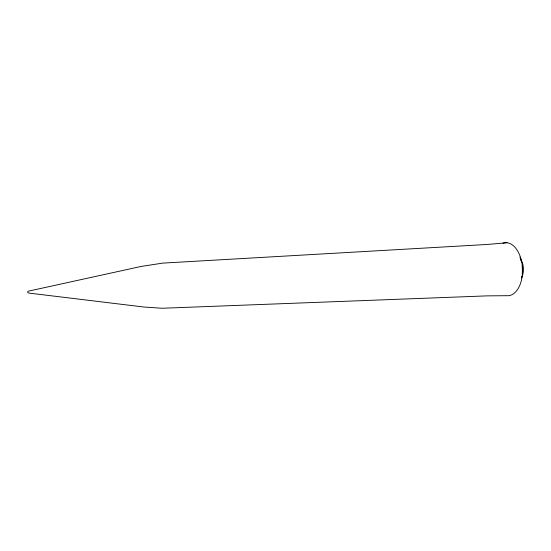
<?xml version="1.0" encoding="UTF-8"?>
<svg xmlns="http://www.w3.org/2000/svg" width="551" height="551" viewBox="0 0 551 551"><rect width="100%" height="100%" fill="white"/><g stroke="black" fill="none" stroke-linecap="round" stroke-linejoin="round"><path stroke-width="0.83" d="M507.023 242.743L487.456 244.444L162.635 263.123L141.221 266.422L28.156 291.217L27.55 292.092L28.273 293.001L144.018 307.038L162.242 308.257L487.008 295.873L506.562 295.701A26.558 15.717 87.3 0 0 522.438 267.531A26.558 15.717 87.3 0 0 502.946 243.184M520.55 259.115A12.893 7.631 87.3 0 1 521.48 277.918M519.896 257.083A22.35 13.224 87.3 0 1 521.342 261.567M522.176 266.429A22.35 13.224 87.3 0 1 522.196 273.916M521.866 276.326A22.35 13.224 87.3 0 1 521.563 277.876"/></g></svg>
